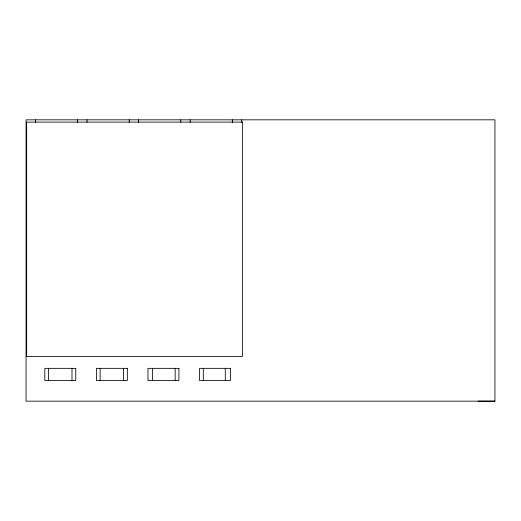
<?xml version="1.0" encoding="UTF-8"?>
<svg xmlns="http://www.w3.org/2000/svg" width="521" height="521" viewBox="0 0 521 521"><rect width="100%" height="100%" fill="white"/><g stroke="black" fill="none" stroke-linecap="round" stroke-linejoin="round"><path stroke-width="0.78" d="M494.95 401.157L26.05 401.157L26.05 119.83L494.95 119.83L494.95 401.17L478.07 401.157M241.744 119.83L241.744 122.272M232.366 119.83L232.366 122.272M225.28 368.347L225.28 380.538M203.294 368.347L203.294 380.538M190.165 119.83L190.165 122.272M180.787 119.83L180.787 122.272M175.16 368.347L175.16 380.538M152.581 368.347L152.581 380.538M138.586 119.83L138.586 122.272M129.208 119.83L129.208 122.272M123.581 368.347L123.581 380.538M100.136 368.347L100.136 380.538M87.007 119.83L87.007 122.272M77.629 119.83L77.629 122.272M72.002 368.347L72.002 380.538M48.557 368.347L48.557 380.538M35.428 119.83L35.428 122.272M242.363 122.116L26.669 122.116L26.669 356.566L242.363 356.566L242.363 122.116M75.753 368.347L44.806 368.347L44.806 380.538L75.753 380.538L75.753 368.347M127.332 368.347L96.385 368.347L96.385 380.538L127.332 380.538L127.332 368.347M178.911 368.347L147.964 368.347L147.964 380.538L178.911 380.538L178.911 368.347M230.49 368.347L199.543 368.347L199.543 380.538L230.49 380.538L230.49 368.347"/></g></svg>
